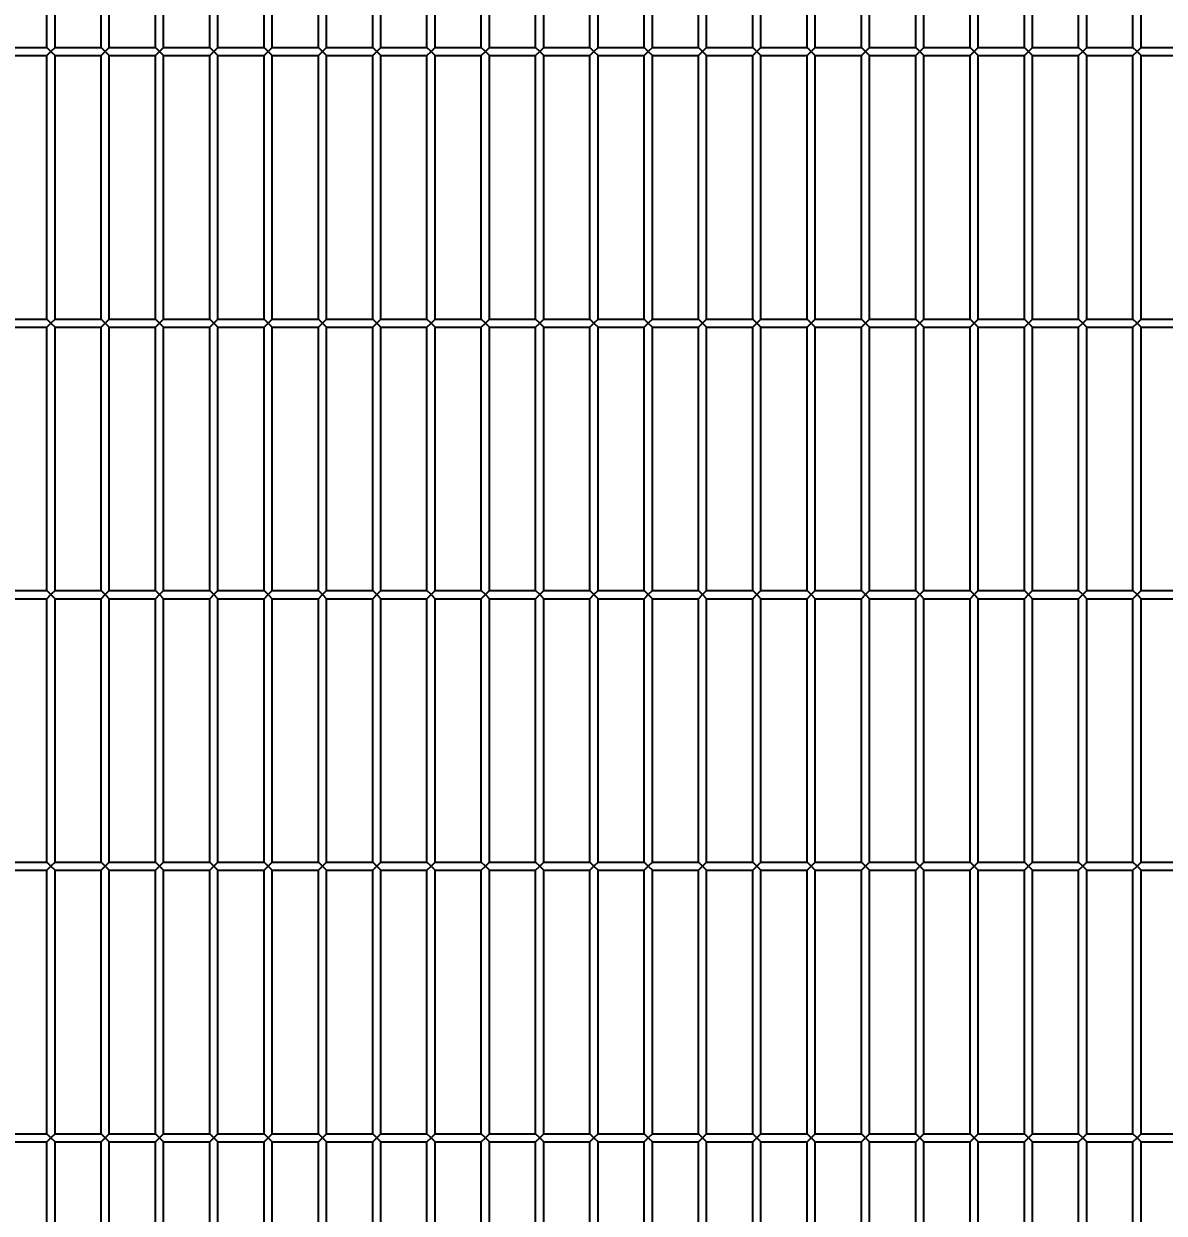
# Model space of a CAD drawing. Header units: millimetres. Extents: x 120 to 9117, y 110 to 4090.
# Drawn here: x 2377.3 to 2797.3, y 2759.2 to 3197.2 of the extents above; entities that cross this region are included whole.
import ezdxf

# ---------------------------------------------------------------- set-up
doc = ezdxf.new("R2010")
doc.units = ezdxf.units.MM
doc.header["$LTSCALE"] = 20
doc.layers.add('可见 (ISO)', color=7, linetype='Continuous', lineweight=25)
doc.layers.add('尺寸 (ISO)', color=7, linetype='Continuous', lineweight=18, true_color=0x008000)
doc.styles.add('最新国标', font='simfang.ttf')
doc.dimstyles.new('默认 (GB)', dxfattribs={"dimscale": 20, "dimtxt": 2.8, "dimasz": 2.5, "dimexe": 2, "dimexo": 1.5, "dimgap": 0.5, "dimtad": 1, "dimtoh": 1, "dimdsep": 46, "dimtxsty": '最新国标', "dimcen": 0.09, "dimdle": 10, "dimclrd": 256, "dimclre": 256, "dimclrt": 256, "dimaunit": 1, "dimadec": 3, "dimazin": 2, "dimtfac": 0.535714, "dimtdec": 3, "dimtmove": 0, "dimatfit": 3, "dimfxl": 0, "dimtolj": 1, "dimlwd": -1, "dimlwe": -1, "dimarcsym": 0})

# ---------------------------------------------------------------- blocks, each defined once
blk = doc.blocks.new('_DotSmall')
at = {"color": 0, "linetype": 'ByBlock', "const_width": 0.5}
blk.add_lwpolyline([(-0.0625, 0, 1), (0.0625, 0, 1)], format="xyb", close=True, dxfattribs=at)
blk = doc.blocks.new('*D19')
at = {"layer": 'Defpoints', "color": 0, "transparency": 16777216}
for p in [(2388.78, 3507.01), (3185.78, 3507.01), (2385.78, 1527.01)]:
    blk.add_point(p, dxfattribs=at)
at = {"layer": '尺寸 (ISO)', "color": 116, "true_color": 0x00803f, "transparency": 16777216}
for p, q in [((2418.78, 3507.01), (3225.78, 3507.01)), ((3185.78, 1527.01), (3185.78, 3457.01)), ((2415.78, 1527.01), (3225.78, 1527.01))]:
    blk.add_line(p, q, dxfattribs=at)
blk.add_solid([(3177.45, 3457.01), (3194.11, 3457.01), (3185.78, 3507.01)], dxfattribs=at)
at = {"layer": '尺寸 (ISO)', "color": 116, "true_color": 0x00803f, "transparency": 16777216, "xscale": 50, "yscale": 50, "zscale": 50, "rotation": 270}
blk.add_blockref('_DotSmall', (3185.78, 1527.01), dxfattribs=at)
at = {"layer": '尺寸 (ISO)', "transparency": 16777216, "insert": (3147.46, 2517.01), "char_height": 56, "attachment_point": 5, "rotation": 90, "style": '最新国标'}
blk.add_mtext('\\A1;1980', dxfattribs=at)

msp = doc.modelspace()

# ---------------------------------------------------------------- linework, layer by layer
at = {"layer": '可见 (ISO)'}
for p, q in [((2385.78, 3188.511), (2385.78, 3285.511)), ((2388.78, 3188.511), (2388.78, 3285.511)), ((2405.78, 3188.511), (2405.78, 3285.511)), ((2408.78, 3188.511), (2408.78, 3285.511)), ((2425.78, 3188.511), (2425.78, 3285.511)), ((2428.78, 3188.511), (2428.78, 3285.511)), ((2445.78, 3188.511), (2445.78, 3285.511)), ((2448.78, 3188.511), (2448.78, 3285.511)), ((2465.78, 3188.511), (2465.78, 3285.511)), ((2468.78, 3188.511), (2468.78, 3285.511)), ((2485.78, 3188.511), (2485.78, 3285.511)), ((2488.78, 3188.511), (2488.78, 3285.511)), ((2505.78, 3188.511), (2505.78, 3285.511)), ((2508.78, 3188.511), (2508.78, 3285.511)), ((2525.78, 3188.511), (2525.78, 3285.511)), ((2528.78, 3188.511), (2528.78, 3285.511)), ((2545.78, 3188.511), (2545.78, 3285.511)), ((2548.78, 3188.511), (2548.78, 3285.511)), ((2565.78, 3188.511), (2565.78, 3285.511)), ((2568.78, 3188.511), (2568.78, 3285.511)), ((2585.78, 3188.511), (2585.78, 3285.511)), ((2588.78, 3188.511), (2588.78, 3285.511)), ((2605.78, 3188.511), (2605.78, 3285.511)), ((2608.78, 3188.511), (2608.78, 3285.511)), ((2625.78, 3188.511), (2625.78, 3285.511)), ((2628.78, 3188.511), (2628.78, 3285.511)), ((2645.78, 3188.511), (2645.78, 3285.511)), ((2648.78, 3188.511), (2648.78, 3285.511)), ((2665.78, 3188.511), (2665.78, 3285.511)), ((2668.78, 3188.511), (2668.78, 3285.511)), ((2685.78, 3188.511), (2685.78, 3285.511)), ((2688.78, 3188.511), (2688.78, 3285.511)), ((2705.78, 3188.511), (2705.78, 3285.511)), ((2708.78, 3188.511), (2708.78, 3285.511)), ((2725.78, 3188.511), (2725.78, 3285.511)), ((2728.78, 3188.511), (2728.78, 3285.511)), ((2745.78, 3188.511), (2745.78, 3285.511)), ((2748.78, 3188.511), (2748.78, 3285.511)), ((2765.78, 3188.511), (2765.78, 3285.511)), ((2768.78, 3188.511), (2768.78, 3285.511)), ((2785.78, 3188.511), (2785.78, 3285.511)), ((2788.78, 3188.511), (2788.78, 3285.511)), ((2368.78, 3188.511), (2385.78, 3188.511)), ((2368.78, 3185.511), (2385.78, 3185.511)), ((2387.28, 3187.011), (2385.78, 3188.511)), ((2385.78, 3185.511), (2387.28, 3187.011)), ((2385.78, 3088.511), (2385.78, 3185.511)), ((2388.78, 3188.511), (2387.28, 3187.011)), ((2387.28, 3187.011), (2388.78, 3185.511)), ((2388.78, 3188.511), (2405.78, 3188.511)), ((2388.78, 3185.511), (2405.78, 3185.511)), ((2388.78, 3088.511), (2388.78, 3185.511)), ((2407.28, 3187.011), (2405.78, 3188.511)), ((2405.78, 3185.511), (2407.28, 3187.011)), ((2405.78, 3088.511), (2405.78, 3185.511)), ((2408.78, 3188.511), (2407.28, 3187.011)), ((2407.28, 3187.011), (2408.78, 3185.511)), ((2408.78, 3188.511), (2425.78, 3188.511)), ((2408.78, 3185.511), (2425.78, 3185.511)), ((2408.78, 3088.511), (2408.78, 3185.511)), ((2427.28, 3187.011), (2425.78, 3188.511)), ((2425.78, 3185.511), (2427.28, 3187.011)), ((2425.78, 3088.511), (2425.78, 3185.511)), ((2428.78, 3188.511), (2427.28, 3187.011)), ((2427.28, 3187.011), (2428.78, 3185.511)), ((2428.78, 3188.511), (2445.78, 3188.511)), ((2428.78, 3185.511), (2445.78, 3185.511)), ((2428.78, 3088.511), (2428.78, 3185.511)), ((2447.28, 3187.011), (2445.78, 3188.511)), ((2445.78, 3185.511), (2447.28, 3187.011)), ((2445.78, 3088.511), (2445.78, 3185.511)), ((2448.78, 3188.511), (2447.28, 3187.011)), ((2447.28, 3187.011), (2448.78, 3185.511)), ((2448.78, 3188.511), (2465.78, 3188.511)), ((2448.78, 3185.511), (2465.78, 3185.511)), ((2448.78, 3088.511), (2448.78, 3185.511)), ((2467.28, 3187.011), (2465.78, 3188.511)), ((2465.78, 3185.511), (2467.28, 3187.011)), ((2465.78, 3088.511), (2465.78, 3185.511)), ((2468.78, 3188.511), (2467.28, 3187.011)), ((2467.28, 3187.011), (2468.78, 3185.511)), ((2468.78, 3188.511), (2485.78, 3188.511)), ((2468.78, 3185.511), (2485.78, 3185.511)), ((2468.78, 3088.511), (2468.78, 3185.511)), ((2487.28, 3187.011), (2485.78, 3188.511)), ((2485.78, 3185.511), (2487.28, 3187.011)), ((2485.78, 3088.511), (2485.78, 3185.511)), ((2488.78, 3188.511), (2487.28, 3187.011)), ((2487.28, 3187.011), (2488.78, 3185.511)), ((2488.78, 3188.511), (2505.78, 3188.511)), ((2488.78, 3185.511), (2505.78, 3185.511)), ((2488.78, 3088.511), (2488.78, 3185.511)), ((2507.28, 3187.011), (2505.78, 3188.511)), ((2505.78, 3185.511), (2507.28, 3187.011)), ((2505.78, 3088.511), (2505.78, 3185.511)), ((2508.78, 3188.511), (2507.28, 3187.011)), ((2507.28, 3187.011), (2508.78, 3185.511)), ((2508.78, 3188.511), (2525.78, 3188.511)), ((2508.78, 3185.511), (2525.78, 3185.511)), ((2508.78, 3088.511), (2508.78, 3185.511)), ((2527.28, 3187.011), (2525.78, 3188.511)), ((2525.78, 3185.511), (2527.28, 3187.011)), ((2525.78, 3088.511), (2525.78, 3185.511)), ((2528.78, 3188.511), (2527.28, 3187.011)), ((2527.28, 3187.011), (2528.78, 3185.511)), ((2528.78, 3188.511), (2545.78, 3188.511)), ((2528.78, 3185.511), (2545.78, 3185.511)), ((2528.78, 3088.511), (2528.78, 3185.511)), ((2547.28, 3187.011), (2545.78, 3188.511)), ((2545.78, 3185.511), (2547.28, 3187.011)), ((2545.78, 3088.511), (2545.78, 3185.511)), ((2548.78, 3188.511), (2547.28, 3187.011)), ((2547.28, 3187.011), (2548.78, 3185.511)), ((2548.78, 3188.511), (2565.78, 3188.511)), ((2548.78, 3185.511), (2565.78, 3185.511)), ((2548.78, 3088.511), (2548.78, 3185.511)), ((2567.28, 3187.011), (2565.78, 3188.511)), ((2565.78, 3185.511), (2567.28, 3187.011)), ((2565.78, 3088.511), (2565.78, 3185.511)), ((2568.78, 3188.511), (2567.28, 3187.011)), ((2567.28, 3187.011), (2568.78, 3185.511)), ((2568.78, 3188.511), (2585.78, 3188.511)), ((2568.78, 3185.511), (2585.78, 3185.511)), ((2568.78, 3088.511), (2568.78, 3185.511)), ((2587.28, 3187.011), (2585.78, 3188.511)), ((2585.78, 3185.511), (2587.28, 3187.011)), ((2585.78, 3088.511), (2585.78, 3185.511)), ((2588.78, 3188.511), (2587.28, 3187.011)), ((2587.28, 3187.011), (2588.78, 3185.511)), ((2588.78, 3188.511), (2605.78, 3188.511)), ((2588.78, 3185.511), (2605.78, 3185.511)), ((2588.78, 3088.511), (2588.78, 3185.511)), ((2607.28, 3187.011), (2605.78, 3188.511)), ((2605.78, 3185.511), (2607.28, 3187.011)), ((2605.78, 3088.511), (2605.78, 3185.511)), ((2608.78, 3188.511), (2607.28, 3187.011)), ((2607.28, 3187.011), (2608.78, 3185.511)), ((2608.78, 3188.511), (2625.78, 3188.511)), ((2608.78, 3185.511), (2625.78, 3185.511)), ((2608.78, 3088.511), (2608.78, 3185.511)), ((2627.28, 3187.011), (2625.78, 3188.511)), ((2625.78, 3185.511), (2627.28, 3187.011)), ((2625.78, 3088.511), (2625.78, 3185.511)), ((2628.78, 3188.511), (2627.28, 3187.011)), ((2627.28, 3187.011), (2628.78, 3185.511)), ((2628.78, 3188.511), (2645.78, 3188.511)), ((2628.78, 3185.511), (2645.78, 3185.511)), ((2628.78, 3088.511), (2628.78, 3185.511)), ((2647.28, 3187.011), (2645.78, 3188.511)), ((2645.78, 3185.511), (2647.28, 3187.011)), ((2645.78, 3088.511), (2645.78, 3185.511)), ((2648.78, 3188.511), (2647.28, 3187.011)), ((2647.28, 3187.011), (2648.78, 3185.511)), ((2648.78, 3188.511), (2665.78, 3188.511)), ((2648.78, 3185.511), (2665.78, 3185.511)), ((2648.78, 3088.511), (2648.78, 3185.511)), ((2667.28, 3187.011), (2665.78, 3188.511)), ((2665.78, 3185.511), (2667.28, 3187.011)), ((2665.78, 3088.511), (2665.78, 3185.511)), ((2668.78, 3188.511), (2667.28, 3187.011)), ((2667.28, 3187.011), (2668.78, 3185.511)), ((2668.78, 3188.511), (2685.78, 3188.511)), ((2668.78, 3185.511), (2685.78, 3185.511)), ((2668.78, 3088.511), (2668.78, 3185.511)), ((2687.28, 3187.011), (2685.78, 3188.511)), ((2685.78, 3185.511), (2687.28, 3187.011)), ((2685.78, 3088.511), (2685.78, 3185.511)), ((2688.78, 3188.511), (2687.28, 3187.011)), ((2687.28, 3187.011), (2688.78, 3185.511)), ((2688.78, 3188.511), (2705.78, 3188.511)), ((2688.78, 3185.511), (2705.78, 3185.511)), ((2688.78, 3088.511), (2688.78, 3185.511)), ((2707.28, 3187.011), (2705.78, 3188.511)), ((2705.78, 3185.511), (2707.28, 3187.011)), ((2705.78, 3088.511), (2705.78, 3185.511)), ((2708.78, 3188.511), (2707.28, 3187.011)), ((2707.28, 3187.011), (2708.78, 3185.511)), ((2708.78, 3188.511), (2725.78, 3188.511)), ((2708.78, 3185.511), (2725.78, 3185.511)), ((2708.78, 3088.511), (2708.78, 3185.511)), ((2727.28, 3187.011), (2725.78, 3188.511)), ((2725.78, 3185.511), (2727.28, 3187.011)), ((2725.78, 3088.511), (2725.78, 3185.511)), ((2728.78, 3188.511), (2727.28, 3187.011)), ((2727.28, 3187.011), (2728.78, 3185.511)), ((2728.78, 3188.511), (2745.78, 3188.511)), ((2728.78, 3185.511), (2745.78, 3185.511)), ((2728.78, 3088.511), (2728.78, 3185.511)), ((2747.28, 3187.011), (2745.78, 3188.511)), ((2745.78, 3185.511), (2747.28, 3187.011)), ((2745.78, 3088.511), (2745.78, 3185.511)), ((2748.78, 3188.511), (2747.28, 3187.011)), ((2747.28, 3187.011), (2748.78, 3185.511)), ((2748.78, 3188.511), (2765.78, 3188.511)), ((2748.78, 3185.511), (2765.78, 3185.511)), ((2748.78, 3088.511), (2748.78, 3185.511)), ((2767.28, 3187.011), (2765.78, 3188.511)), ((2765.78, 3185.511), (2767.28, 3187.011)), ((2765.78, 3088.511), (2765.78, 3185.511)), ((2768.78, 3188.511), (2767.28, 3187.011)), ((2767.28, 3187.011), (2768.78, 3185.511)), ((2768.78, 3188.511), (2785.78, 3188.511)), ((2768.78, 3185.511), (2785.78, 3185.511)), ((2768.78, 3088.511), (2768.78, 3185.511)), ((2787.28, 3187.011), (2785.78, 3188.511)), ((2785.78, 3185.511), (2787.28, 3187.011)), ((2785.78, 3088.511), (2785.78, 3185.511)), ((2788.78, 3188.511), (2787.28, 3187.011)), ((2787.28, 3187.011), (2788.78, 3185.511)), ((2788.78, 3188.511), (2805.78, 3188.511)), ((2788.78, 3185.511), (2805.78, 3185.511)), ((2788.78, 3088.511), (2788.78, 3185.511)), ((2368.78, 3088.511), (2385.78, 3088.511)), ((2387.28, 3087.011), (2385.78, 3088.511)), ((2388.78, 3088.511), (2387.28, 3087.011)), ((2388.78, 3088.511), (2405.78, 3088.511)), ((2407.28, 3087.011), (2405.78, 3088.511)), ((2408.78, 3088.511), (2407.28, 3087.011)), ((2408.78, 3088.511), (2425.78, 3088.511)), ((2427.28, 3087.011), (2425.78, 3088.511)), ((2428.78, 3088.511), (2427.28, 3087.011)), ((2428.78, 3088.511), (2445.78, 3088.511)), ((2447.28, 3087.011), (2445.78, 3088.511)), ((2448.78, 3088.511), (2447.28, 3087.011)), ((2448.78, 3088.511), (2465.78, 3088.511)), ((2467.28, 3087.011), (2465.78, 3088.511)), ((2468.78, 3088.511), (2467.28, 3087.011)), ((2468.78, 3088.511), (2485.78, 3088.511)), ((2487.28, 3087.011), (2485.78, 3088.511)), ((2488.78, 3088.511), (2487.28, 3087.011)), ((2488.78, 3088.511), (2505.78, 3088.511)), ((2507.28, 3087.011), (2505.78, 3088.511)), ((2508.78, 3088.511), (2507.28, 3087.011)), ((2508.78, 3088.511), (2525.78, 3088.511)), ((2527.28, 3087.011), (2525.78, 3088.511)), ((2528.78, 3088.511), (2527.28, 3087.011)), ((2528.78, 3088.511), (2545.78, 3088.511)), ((2547.28, 3087.011), (2545.78, 3088.511)), ((2548.78, 3088.511), (2547.28, 3087.011)), ((2548.78, 3088.511), (2565.78, 3088.511)), ((2567.28, 3087.011), (2565.78, 3088.511)), ((2568.78, 3088.511), (2567.28, 3087.011)), ((2568.78, 3088.511), (2585.78, 3088.511)), ((2587.28, 3087.011), (2585.78, 3088.511)), ((2588.78, 3088.511), (2587.28, 3087.011)), ((2588.78, 3088.511), (2605.78, 3088.511)), ((2607.28, 3087.011), (2605.78, 3088.511)), ((2608.78, 3088.511), (2607.28, 3087.011)), ((2608.78, 3088.511), (2625.78, 3088.511)), ((2627.28, 3087.011), (2625.78, 3088.511)), ((2628.78, 3088.511), (2627.28, 3087.011)), ((2628.78, 3088.511), (2645.78, 3088.511)), ((2647.28, 3087.011), (2645.78, 3088.511)), ((2648.78, 3088.511), (2647.28, 3087.011)), ((2648.78, 3088.511), (2665.78, 3088.511)), ((2667.28, 3087.011), (2665.78, 3088.511)), ((2668.78, 3088.511), (2667.28, 3087.011)), ((2668.78, 3088.511), (2685.78, 3088.511)), ((2687.28, 3087.011), (2685.78, 3088.511)), ((2688.78, 3088.511), (2687.28, 3087.011)), ((2688.78, 3088.511), (2705.78, 3088.511)), ((2707.28, 3087.011), (2705.78, 3088.511)), ((2708.78, 3088.511), (2707.28, 3087.011)), ((2708.78, 3088.511), (2725.78, 3088.511)), ((2727.28, 3087.011), (2725.78, 3088.511)), ((2728.78, 3088.511), (2727.28, 3087.011)), ((2728.78, 3088.511), (2745.78, 3088.511)), ((2747.28, 3087.011), (2745.78, 3088.511)), ((2748.78, 3088.511), (2747.28, 3087.011)), ((2748.78, 3088.511), (2765.78, 3088.511)), ((2767.28, 3087.011), (2765.78, 3088.511)), ((2768.78, 3088.511), (2767.28, 3087.011)), ((2768.78, 3088.511), (2785.78, 3088.511)), ((2787.28, 3087.011), (2785.78, 3088.511)), ((2788.78, 3088.511), (2787.28, 3087.011)), ((2788.78, 3088.511), (2805.78, 3088.511)), ((2368.78, 3085.511), (2385.78, 3085.511)), ((2385.78, 3085.511), (2387.28, 3087.011)), ((2385.78, 2988.511), (2385.78, 3085.511)), ((2387.28, 3087.011), (2388.78, 3085.511)), ((2388.78, 3085.511), (2405.78, 3085.511)), ((2388.78, 2988.511), (2388.78, 3085.511)), ((2405.78, 3085.511), (2407.28, 3087.011)), ((2405.78, 2988.511), (2405.78, 3085.511)), ((2407.28, 3087.011), (2408.78, 3085.511)), ((2408.78, 3085.511), (2425.78, 3085.511)), ((2408.78, 2988.511), (2408.78, 3085.511)), ((2425.78, 3085.511), (2427.28, 3087.011)), ((2425.78, 2988.511), (2425.78, 3085.511)), ((2427.28, 3087.011), (2428.78, 3085.511)), ((2428.78, 3085.511), (2445.78, 3085.511)), ((2428.78, 2988.511), (2428.78, 3085.511)), ((2445.78, 3085.511), (2447.28, 3087.011)), ((2445.78, 2988.511), (2445.78, 3085.511)), ((2447.28, 3087.011), (2448.78, 3085.511)), ((2448.78, 3085.511), (2465.78, 3085.511)), ((2448.78, 2988.511), (2448.78, 3085.511)), ((2465.78, 3085.511), (2467.28, 3087.011)), ((2465.78, 2988.511), (2465.78, 3085.511)), ((2467.28, 3087.011), (2468.78, 3085.511)), ((2468.78, 3085.511), (2485.78, 3085.511)), ((2468.78, 2988.511), (2468.78, 3085.511)), ((2485.78, 3085.511), (2487.28, 3087.011)), ((2485.78, 2988.511), (2485.78, 3085.511)), ((2487.28, 3087.011), (2488.78, 3085.511)), ((2488.78, 3085.511), (2505.78, 3085.511)), ((2488.78, 2988.511), (2488.78, 3085.511)), ((2505.78, 3085.511), (2507.28, 3087.011)), ((2505.78, 2988.511), (2505.78, 3085.511)), ((2507.28, 3087.011), (2508.78, 3085.511)), ((2508.78, 3085.511), (2525.78, 3085.511)), ((2508.78, 2988.511), (2508.78, 3085.511)), ((2525.78, 3085.511), (2527.28, 3087.011)), ((2525.78, 2988.511), (2525.78, 3085.511)), ((2527.28, 3087.011), (2528.78, 3085.511)), ((2528.78, 3085.511), (2545.78, 3085.511)), ((2528.78, 2988.511), (2528.78, 3085.511)), ((2545.78, 3085.511), (2547.28, 3087.011)), ((2545.78, 2988.511), (2545.78, 3085.511)), ((2547.28, 3087.011), (2548.78, 3085.511)), ((2548.78, 3085.511), (2565.78, 3085.511)), ((2548.78, 2988.511), (2548.78, 3085.511)), ((2565.78, 3085.511), (2567.28, 3087.011)), ((2565.78, 2988.511), (2565.78, 3085.511)), ((2567.28, 3087.011), (2568.78, 3085.511)), ((2568.78, 3085.511), (2585.78, 3085.511)), ((2568.78, 2988.511), (2568.78, 3085.511)), ((2585.78, 3085.511), (2587.28, 3087.011)), ((2585.78, 2988.511), (2585.78, 3085.511)), ((2587.28, 3087.011), (2588.78, 3085.511)), ((2588.78, 3085.511), (2605.78, 3085.511)), ((2588.78, 2988.511), (2588.78, 3085.511)), ((2605.78, 3085.511), (2607.28, 3087.011)), ((2605.78, 2988.511), (2605.78, 3085.511)), ((2607.28, 3087.011), (2608.78, 3085.511)), ((2608.78, 3085.511), (2625.78, 3085.511)), ((2608.78, 2988.511), (2608.78, 3085.511)), ((2625.78, 3085.511), (2627.28, 3087.011)), ((2625.78, 2988.511), (2625.78, 3085.511)), ((2627.28, 3087.011), (2628.78, 3085.511)), ((2628.78, 3085.511), (2645.78, 3085.511)), ((2628.78, 2988.511), (2628.78, 3085.511)), ((2645.78, 3085.511), (2647.28, 3087.011)), ((2645.78, 2988.511), (2645.78, 3085.511)), ((2647.28, 3087.011), (2648.78, 3085.511)), ((2648.78, 3085.511), (2665.78, 3085.511)), ((2648.78, 2988.511), (2648.78, 3085.511)), ((2665.78, 3085.511), (2667.28, 3087.011)), ((2665.78, 2988.511), (2665.78, 3085.511)), ((2667.28, 3087.011), (2668.78, 3085.511)), ((2668.78, 3085.511), (2685.78, 3085.511)), ((2668.78, 2988.511), (2668.78, 3085.511)), ((2685.78, 3085.511), (2687.28, 3087.011)), ((2685.78, 2988.511), (2685.78, 3085.511)), ((2687.28, 3087.011), (2688.78, 3085.511)), ((2688.78, 3085.511), (2705.78, 3085.511)), ((2688.78, 2988.511), (2688.78, 3085.511)), ((2705.78, 3085.511), (2707.28, 3087.011)), ((2705.78, 2988.511), (2705.78, 3085.511)), ((2707.28, 3087.011), (2708.78, 3085.511)), ((2708.78, 3085.511), (2725.78, 3085.511)), ((2708.78, 2988.511), (2708.78, 3085.511)), ((2725.78, 3085.511), (2727.28, 3087.011)), ((2725.78, 2988.511), (2725.78, 3085.511)), ((2727.28, 3087.011), (2728.78, 3085.511)), ((2728.78, 3085.511), (2745.78, 3085.511)), ((2728.78, 2988.511), (2728.78, 3085.511)), ((2745.78, 3085.511), (2747.28, 3087.011)), ((2745.78, 2988.511), (2745.78, 3085.511)), ((2747.28, 3087.011), (2748.78, 3085.511)), ((2748.78, 3085.511), (2765.78, 3085.511)), ((2748.78, 2988.511), (2748.78, 3085.511)), ((2765.78, 3085.511), (2767.28, 3087.011)), ((2765.78, 2988.511), (2765.78, 3085.511)), ((2767.28, 3087.011), (2768.78, 3085.511)), ((2768.78, 3085.511), (2785.78, 3085.511)), ((2768.78, 2988.511), (2768.78, 3085.511)), ((2785.78, 3085.511), (2787.28, 3087.011)), ((2785.78, 2988.511), (2785.78, 3085.511)), ((2787.28, 3087.011), (2788.78, 3085.511)), ((2788.78, 3085.511), (2805.78, 3085.511)), ((2788.78, 2988.511), (2788.78, 3085.511)), ((2368.78, 2988.511), (2385.78, 2988.511)), ((2387.28, 2987.011), (2385.78, 2988.511)), ((2388.78, 2988.511), (2387.28, 2987.011)), ((2388.78, 2988.511), (2405.78, 2988.511)), ((2407.28, 2987.011), (2405.78, 2988.511)), ((2408.78, 2988.511), (2407.28, 2987.011)), ((2408.78, 2988.511), (2425.78, 2988.511)), ((2427.28, 2987.011), (2425.78, 2988.511)), ((2428.78, 2988.511), (2427.28, 2987.011)), ((2428.78, 2988.511), (2445.78, 2988.511)), ((2447.28, 2987.011), (2445.78, 2988.511)), ((2448.78, 2988.511), (2447.28, 2987.011)), ((2448.78, 2988.511), (2465.78, 2988.511)), ((2467.28, 2987.011), (2465.78, 2988.511)), ((2468.78, 2988.511), (2467.28, 2987.011)), ((2468.78, 2988.511), (2485.78, 2988.511)), ((2487.28, 2987.011), (2485.78, 2988.511)), ((2488.78, 2988.511), (2487.28, 2987.011)), ((2488.78, 2988.511), (2505.78, 2988.511)), ((2507.28, 2987.011), (2505.78, 2988.511)), ((2508.78, 2988.511), (2507.28, 2987.011)), ((2508.78, 2988.511), (2525.78, 2988.511)), ((2527.28, 2987.011), (2525.78, 2988.511)), ((2528.78, 2988.511), (2527.28, 2987.011)), ((2528.78, 2988.511), (2545.78, 2988.511)), ((2547.28, 2987.011), (2545.78, 2988.511)), ((2548.78, 2988.511), (2547.28, 2987.011)), ((2548.78, 2988.511), (2565.78, 2988.511)), ((2567.28, 2987.011), (2565.78, 2988.511)), ((2568.78, 2988.511), (2567.28, 2987.011)), ((2568.78, 2988.511), (2585.78, 2988.511)), ((2587.28, 2987.011), (2585.78, 2988.511)), ((2588.78, 2988.511), (2587.28, 2987.011)), ((2588.78, 2988.511), (2605.78, 2988.511)), ((2607.28, 2987.011), (2605.78, 2988.511)), ((2608.78, 2988.511), (2607.28, 2987.011)), ((2608.78, 2988.511), (2625.78, 2988.511)), ((2627.28, 2987.011), (2625.78, 2988.511)), ((2628.78, 2988.511), (2627.28, 2987.011)), ((2628.78, 2988.511), (2645.78, 2988.511)), ((2647.28, 2987.011), (2645.78, 2988.511)), ((2648.78, 2988.511), (2647.28, 2987.011)), ((2648.78, 2988.511), (2665.78, 2988.511)), ((2667.28, 2987.011), (2665.78, 2988.511)), ((2668.78, 2988.511), (2667.28, 2987.011)), ((2668.78, 2988.511), (2685.78, 2988.511)), ((2687.28, 2987.011), (2685.78, 2988.511)), ((2688.78, 2988.511), (2687.28, 2987.011)), ((2688.78, 2988.511), (2705.78, 2988.511)), ((2707.28, 2987.011), (2705.78, 2988.511)), ((2708.78, 2988.511), (2707.28, 2987.011)), ((2708.78, 2988.511), (2725.78, 2988.511)), ((2727.28, 2987.011), (2725.78, 2988.511)), ((2728.78, 2988.511), (2727.28, 2987.011)), ((2728.78, 2988.511), (2745.78, 2988.511)), ((2747.28, 2987.011), (2745.78, 2988.511)), ((2748.78, 2988.511), (2747.28, 2987.011)), ((2748.78, 2988.511), (2765.78, 2988.511)), ((2767.28, 2987.011), (2765.78, 2988.511)), ((2768.78, 2988.511), (2767.28, 2987.011)), ((2768.78, 2988.511), (2785.78, 2988.511)), ((2787.28, 2987.011), (2785.78, 2988.511)), ((2788.78, 2988.511), (2787.28, 2987.011)), ((2788.78, 2988.511), (2805.78, 2988.511)), ((2368.78, 2985.511), (2385.78, 2985.511)), ((2385.78, 2985.511), (2387.28, 2987.011)), ((2385.78, 2888.511), (2385.78, 2985.511)), ((2387.28, 2987.011), (2388.78, 2985.511)), ((2388.78, 2985.511), (2405.78, 2985.511)), ((2388.78, 2888.511), (2388.78, 2985.511)), ((2405.78, 2985.511), (2407.28, 2987.011)), ((2405.78, 2888.511), (2405.78, 2985.511)), ((2407.28, 2987.011), (2408.78, 2985.511)), ((2408.78, 2985.511), (2425.78, 2985.511)), ((2408.78, 2888.511), (2408.78, 2985.511)), ((2425.78, 2985.511), (2427.28, 2987.011)), ((2425.78, 2888.511), (2425.78, 2985.511)), ((2427.28, 2987.011), (2428.78, 2985.511)), ((2428.78, 2985.511), (2445.78, 2985.511)), ((2428.78, 2888.511), (2428.78, 2985.511)), ((2445.78, 2985.511), (2447.28, 2987.011)), ((2445.78, 2888.511), (2445.78, 2985.511)), ((2447.28, 2987.011), (2448.78, 2985.511)), ((2448.78, 2985.511), (2465.78, 2985.511)), ((2448.78, 2888.511), (2448.78, 2985.511)), ((2465.78, 2985.511), (2467.28, 2987.011)), ((2465.78, 2888.511), (2465.78, 2985.511)), ((2467.28, 2987.011), (2468.78, 2985.511)), ((2468.78, 2985.511), (2485.78, 2985.511)), ((2468.78, 2888.511), (2468.78, 2985.511)), ((2485.78, 2985.511), (2487.28, 2987.011)), ((2485.78, 2888.511), (2485.78, 2985.511)), ((2487.28, 2987.011), (2488.78, 2985.511)), ((2488.78, 2985.511), (2505.78, 2985.511)), ((2488.78, 2888.511), (2488.78, 2985.511)), ((2505.78, 2985.511), (2507.28, 2987.011)), ((2505.78, 2888.511), (2505.78, 2985.511)), ((2507.28, 2987.011), (2508.78, 2985.511)), ((2508.78, 2985.511), (2525.78, 2985.511)), ((2508.78, 2888.511), (2508.78, 2985.511)), ((2525.78, 2985.511), (2527.28, 2987.011)), ((2525.78, 2888.511), (2525.78, 2985.511)), ((2527.28, 2987.011), (2528.78, 2985.511)), ((2528.78, 2985.511), (2545.78, 2985.511)), ((2528.78, 2888.511), (2528.78, 2985.511)), ((2545.78, 2985.511), (2547.28, 2987.011)), ((2545.78, 2888.511), (2545.78, 2985.511)), ((2547.28, 2987.011), (2548.78, 2985.511)), ((2548.78, 2985.511), (2565.78, 2985.511)), ((2548.78, 2888.511), (2548.78, 2985.511)), ((2565.78, 2985.511), (2567.28, 2987.011)), ((2565.78, 2888.511), (2565.78, 2985.511)), ((2567.28, 2987.011), (2568.78, 2985.511)), ((2568.78, 2985.511), (2585.78, 2985.511)), ((2568.78, 2888.511), (2568.78, 2985.511)), ((2585.78, 2985.511), (2587.28, 2987.011)), ((2585.78, 2888.511), (2585.78, 2985.511)), ((2587.28, 2987.011), (2588.78, 2985.511)), ((2588.78, 2985.511), (2605.78, 2985.511)), ((2588.78, 2888.511), (2588.78, 2985.511)), ((2605.78, 2985.511), (2607.28, 2987.011)), ((2605.78, 2888.511), (2605.78, 2985.511)), ((2607.28, 2987.011), (2608.78, 2985.511)), ((2608.78, 2985.511), (2625.78, 2985.511)), ((2608.78, 2888.511), (2608.78, 2985.511)), ((2625.78, 2985.511), (2627.28, 2987.011)), ((2625.78, 2888.511), (2625.78, 2985.511)), ((2627.28, 2987.011), (2628.78, 2985.511)), ((2628.78, 2985.511), (2645.78, 2985.511)), ((2628.78, 2888.511), (2628.78, 2985.511)), ((2645.78, 2985.511), (2647.28, 2987.011)), ((2645.78, 2888.511), (2645.78, 2985.511)), ((2647.28, 2987.011), (2648.78, 2985.511)), ((2648.78, 2985.511), (2665.78, 2985.511)), ((2648.78, 2888.511), (2648.78, 2985.511)), ((2665.78, 2985.511), (2667.28, 2987.011)), ((2665.78, 2888.511), (2665.78, 2985.511)), ((2667.28, 2987.011), (2668.78, 2985.511)), ((2668.78, 2985.511), (2685.78, 2985.511)), ((2668.78, 2888.511), (2668.78, 2985.511)), ((2685.78, 2985.511), (2687.28, 2987.011)), ((2685.78, 2888.511), (2685.78, 2985.511)), ((2687.28, 2987.011), (2688.78, 2985.511)), ((2688.78, 2985.511), (2705.78, 2985.511)), ((2688.78, 2888.511), (2688.78, 2985.511)), ((2705.78, 2985.511), (2707.28, 2987.011)), ((2705.78, 2888.511), (2705.78, 2985.511)), ((2707.28, 2987.011), (2708.78, 2985.511)), ((2708.78, 2985.511), (2725.78, 2985.511)), ((2708.78, 2888.511), (2708.78, 2985.511)), ((2725.78, 2985.511), (2727.28, 2987.011)), ((2725.78, 2888.511), (2725.78, 2985.511)), ((2727.28, 2987.011), (2728.78, 2985.511)), ((2728.78, 2985.511), (2745.78, 2985.511)), ((2728.78, 2888.511), (2728.78, 2985.511)), ((2745.78, 2985.511), (2747.28, 2987.011)), ((2745.78, 2888.511), (2745.78, 2985.511)), ((2747.28, 2987.011), (2748.78, 2985.511)), ((2748.78, 2985.511), (2765.78, 2985.511)), ((2748.78, 2888.511), (2748.78, 2985.511)), ((2765.78, 2985.511), (2767.28, 2987.011)), ((2765.78, 2888.511), (2765.78, 2985.511)), ((2767.28, 2987.011), (2768.78, 2985.511)), ((2768.78, 2985.511), (2785.78, 2985.511)), ((2768.78, 2888.511), (2768.78, 2985.511)), ((2785.78, 2985.511), (2787.28, 2987.011)), ((2785.78, 2888.511), (2785.78, 2985.511)), ((2787.28, 2987.011), (2788.78, 2985.511)), ((2788.78, 2985.511), (2805.78, 2985.511)), ((2788.78, 2888.511), (2788.78, 2985.511)), ((2368.78, 2888.511), (2385.78, 2888.511)), ((2387.28, 2887.011), (2385.78, 2888.511)), ((2385.78, 2885.511), (2387.28, 2887.011)), ((2388.78, 2888.511), (2387.28, 2887.011)), ((2387.28, 2887.011), (2388.78, 2885.511)), ((2388.78, 2888.511), (2405.78, 2888.511)), ((2407.28, 2887.011), (2405.78, 2888.511)), ((2405.78, 2885.511), (2407.28, 2887.011)), ((2408.78, 2888.511), (2407.28, 2887.011)), ((2407.28, 2887.011), (2408.78, 2885.511)), ((2408.78, 2888.511), (2425.78, 2888.511)), ((2427.28, 2887.011), (2425.78, 2888.511)), ((2425.78, 2885.511), (2427.28, 2887.011)), ((2428.78, 2888.511), (2427.28, 2887.011)), ((2427.28, 2887.011), (2428.78, 2885.511)), ((2428.78, 2888.511), (2445.78, 2888.511)), ((2447.28, 2887.011), (2445.78, 2888.511)), ((2445.78, 2885.511), (2447.28, 2887.011)), ((2448.78, 2888.511), (2447.28, 2887.011)), ((2447.28, 2887.011), (2448.78, 2885.511)), ((2448.78, 2888.511), (2465.78, 2888.511)), ((2467.28, 2887.011), (2465.78, 2888.511)), ((2465.78, 2885.511), (2467.28, 2887.011)), ((2468.78, 2888.511), (2467.28, 2887.011)), ((2467.28, 2887.011), (2468.78, 2885.511)), ((2468.78, 2888.511), (2485.78, 2888.511)), ((2487.28, 2887.011), (2485.78, 2888.511)), ((2485.78, 2885.511), (2487.28, 2887.011)), ((2488.78, 2888.511), (2487.28, 2887.011)), ((2487.28, 2887.011), (2488.78, 2885.511)), ((2488.78, 2888.511), (2505.78, 2888.511)), ((2507.28, 2887.011), (2505.78, 2888.511)), ((2505.78, 2885.511), (2507.28, 2887.011)), ((2508.78, 2888.511), (2507.28, 2887.011)), ((2507.28, 2887.011), (2508.78, 2885.511)), ((2508.78, 2888.511), (2525.78, 2888.511)), ((2527.28, 2887.011), (2525.78, 2888.511)), ((2525.78, 2885.511), (2527.28, 2887.011)), ((2528.78, 2888.511), (2527.28, 2887.011)), ((2527.28, 2887.011), (2528.78, 2885.511)), ((2528.78, 2888.511), (2545.78, 2888.511)), ((2547.28, 2887.011), (2545.78, 2888.511)), ((2545.78, 2885.511), (2547.28, 2887.011)), ((2548.78, 2888.511), (2547.28, 2887.011)), ((2547.28, 2887.011), (2548.78, 2885.511)), ((2548.78, 2888.511), (2565.78, 2888.511)), ((2567.28, 2887.011), (2565.78, 2888.511)), ((2565.78, 2885.511), (2567.28, 2887.011)), ((2568.78, 2888.511), (2567.28, 2887.011)), ((2567.28, 2887.011), (2568.78, 2885.511)), ((2568.78, 2888.511), (2585.78, 2888.511)), ((2587.28, 2887.011), (2585.78, 2888.511)), ((2585.78, 2885.511), (2587.28, 2887.011)), ((2588.78, 2888.511), (2587.28, 2887.011)), ((2587.28, 2887.011), (2588.78, 2885.511)), ((2588.78, 2888.511), (2605.78, 2888.511)), ((2607.28, 2887.011), (2605.78, 2888.511)), ((2605.78, 2885.511), (2607.28, 2887.011)), ((2608.78, 2888.511), (2607.28, 2887.011)), ((2607.28, 2887.011), (2608.78, 2885.511)), ((2608.78, 2888.511), (2625.78, 2888.511)), ((2627.28, 2887.011), (2625.78, 2888.511)), ((2625.78, 2885.511), (2627.28, 2887.011)), ((2628.78, 2888.511), (2627.28, 2887.011)), ((2627.28, 2887.011), (2628.78, 2885.511)), ((2628.78, 2888.511), (2645.78, 2888.511)), ((2647.28, 2887.011), (2645.78, 2888.511)), ((2645.78, 2885.511), (2647.28, 2887.011)), ((2648.78, 2888.511), (2647.28, 2887.011)), ((2647.28, 2887.011), (2648.78, 2885.511)), ((2648.78, 2888.511), (2665.78, 2888.511)), ((2667.28, 2887.011), (2665.78, 2888.511)), ((2665.78, 2885.511), (2667.28, 2887.011)), ((2668.78, 2888.511), (2667.28, 2887.011)), ((2667.28, 2887.011), (2668.78, 2885.511)), ((2668.78, 2888.511), (2685.78, 2888.511)), ((2687.28, 2887.011), (2685.78, 2888.511)), ((2685.78, 2885.511), (2687.28, 2887.011)), ((2688.78, 2888.511), (2687.28, 2887.011)), ((2687.28, 2887.011), (2688.78, 2885.511)), ((2688.78, 2888.511), (2705.78, 2888.511)), ((2707.28, 2887.011), (2705.78, 2888.511)), ((2705.78, 2885.511), (2707.28, 2887.011)), ((2708.78, 2888.511), (2707.28, 2887.011)), ((2707.28, 2887.011), (2708.78, 2885.511)), ((2708.78, 2888.511), (2725.78, 2888.511)), ((2727.28, 2887.011), (2725.78, 2888.511)), ((2725.78, 2885.511), (2727.28, 2887.011)), ((2728.78, 2888.511), (2727.28, 2887.011)), ((2727.28, 2887.011), (2728.78, 2885.511)), ((2728.78, 2888.511), (2745.78, 2888.511)), ((2747.28, 2887.011), (2745.78, 2888.511)), ((2745.78, 2885.511), (2747.28, 2887.011)), ((2748.78, 2888.511), (2747.28, 2887.011)), ((2747.28, 2887.011), (2748.78, 2885.511)), ((2748.78, 2888.511), (2765.78, 2888.511)), ((2767.28, 2887.011), (2765.78, 2888.511)), ((2765.78, 2885.511), (2767.28, 2887.011)), ((2768.78, 2888.511), (2767.28, 2887.011)), ((2767.28, 2887.011), (2768.78, 2885.511)), ((2768.78, 2888.511), (2785.78, 2888.511)), ((2787.28, 2887.011), (2785.78, 2888.511)), ((2785.78, 2885.511), (2787.28, 2887.011)), ((2788.78, 2888.511), (2787.28, 2887.011)), ((2787.28, 2887.011), (2788.78, 2885.511)), ((2788.78, 2888.511), (2805.78, 2888.511)), ((2368.78, 2885.511), (2385.78, 2885.511)), ((2385.78, 2788.511), (2385.78, 2885.511)), ((2388.78, 2885.511), (2405.78, 2885.511)), ((2388.78, 2788.511), (2388.78, 2885.511)), ((2405.78, 2788.511), (2405.78, 2885.511)), ((2408.78, 2885.511), (2425.78, 2885.511)), ((2408.78, 2788.511), (2408.78, 2885.511)), ((2425.78, 2788.511), (2425.78, 2885.511)), ((2428.78, 2885.511), (2445.78, 2885.511)), ((2428.78, 2788.511), (2428.78, 2885.511)), ((2445.78, 2788.511), (2445.78, 2885.511)), ((2448.78, 2885.511), (2465.78, 2885.511)), ((2448.78, 2788.511), (2448.78, 2885.511)), ((2465.78, 2788.511), (2465.78, 2885.511)), ((2468.78, 2885.511), (2485.78, 2885.511)), ((2468.78, 2788.511), (2468.78, 2885.511)), ((2485.78, 2788.511), (2485.78, 2885.511)), ((2488.78, 2885.511), (2505.78, 2885.511)), ((2488.78, 2788.511), (2488.78, 2885.511)), ((2505.78, 2788.511), (2505.78, 2885.511)), ((2508.78, 2885.511), (2525.78, 2885.511)), ((2508.78, 2788.511), (2508.78, 2885.511)), ((2525.78, 2788.511), (2525.78, 2885.511)), ((2528.78, 2885.511), (2545.78, 2885.511)), ((2528.78, 2788.511), (2528.78, 2885.511)), ((2545.78, 2788.511), (2545.78, 2885.511)), ((2548.78, 2885.511), (2565.78, 2885.511)), ((2548.78, 2788.511), (2548.78, 2885.511)), ((2565.78, 2788.511), (2565.78, 2885.511)), ((2568.78, 2885.511), (2585.78, 2885.511)), ((2568.78, 2788.511), (2568.78, 2885.511)), ((2585.78, 2788.511), (2585.78, 2885.511)), ((2588.78, 2885.511), (2605.78, 2885.511)), ((2588.78, 2788.511), (2588.78, 2885.511)), ((2605.78, 2788.511), (2605.78, 2885.511)), ((2608.78, 2885.511), (2625.78, 2885.511)), ((2608.78, 2788.511), (2608.78, 2885.511)), ((2625.78, 2788.511), (2625.78, 2885.511)), ((2628.78, 2885.511), (2645.78, 2885.511)), ((2628.78, 2788.511), (2628.78, 2885.511)), ((2645.78, 2788.511), (2645.78, 2885.511)), ((2648.78, 2885.511), (2665.78, 2885.511)), ((2648.78, 2788.511), (2648.78, 2885.511)), ((2665.78, 2788.511), (2665.78, 2885.511)), ((2668.78, 2885.511), (2685.78, 2885.511)), ((2668.78, 2788.511), (2668.78, 2885.511)), ((2685.78, 2788.511), (2685.78, 2885.511)), ((2688.78, 2885.511), (2705.78, 2885.511)), ((2688.78, 2788.511), (2688.78, 2885.511)), ((2705.78, 2788.511), (2705.78, 2885.511)), ((2708.78, 2885.511), (2725.78, 2885.511)), ((2708.78, 2788.511), (2708.78, 2885.511)), ((2725.78, 2788.511), (2725.78, 2885.511)), ((2728.78, 2885.511), (2745.78, 2885.511)), ((2728.78, 2788.511), (2728.78, 2885.511)), ((2745.78, 2788.511), (2745.78, 2885.511)), ((2748.78, 2885.511), (2765.78, 2885.511)), ((2748.78, 2788.511), (2748.78, 2885.511)), ((2765.78, 2788.511), (2765.78, 2885.511)), ((2768.78, 2885.511), (2785.78, 2885.511)), ((2768.78, 2788.511), (2768.78, 2885.511)), ((2785.78, 2788.511), (2785.78, 2885.511)), ((2788.78, 2885.511), (2805.78, 2885.511)), ((2788.78, 2788.511), (2788.78, 2885.511)), ((2368.78, 2788.511), (2385.78, 2788.511)), ((2387.28, 2787.011), (2385.78, 2788.511)), ((2385.78, 2785.511), (2387.28, 2787.011)), ((2388.78, 2788.511), (2387.28, 2787.011)), ((2387.28, 2787.011), (2388.78, 2785.511)), ((2388.78, 2788.511), (2405.78, 2788.511)), ((2407.28, 2787.011), (2405.78, 2788.511)), ((2405.78, 2785.511), (2407.28, 2787.011)), ((2408.78, 2788.511), (2407.28, 2787.011)), ((2407.28, 2787.011), (2408.78, 2785.511)), ((2408.78, 2788.511), (2425.78, 2788.511)), ((2427.28, 2787.011), (2425.78, 2788.511)), ((2425.78, 2785.511), (2427.28, 2787.011)), ((2428.78, 2788.511), (2427.28, 2787.011)), ((2427.28, 2787.011), (2428.78, 2785.511)), ((2428.78, 2788.511), (2445.78, 2788.511)), ((2447.28, 2787.011), (2445.78, 2788.511)), ((2445.78, 2785.511), (2447.28, 2787.011)), ((2448.78, 2788.511), (2447.28, 2787.011)), ((2447.28, 2787.011), (2448.78, 2785.511)), ((2448.78, 2788.511), (2465.78, 2788.511)), ((2467.28, 2787.011), (2465.78, 2788.511)), ((2465.78, 2785.511), (2467.28, 2787.011)), ((2468.78, 2788.511), (2467.28, 2787.011)), ((2467.28, 2787.011), (2468.78, 2785.511)), ((2468.78, 2788.511), (2485.78, 2788.511)), ((2487.28, 2787.011), (2485.78, 2788.511)), ((2485.78, 2785.511), (2487.28, 2787.011)), ((2488.78, 2788.511), (2487.28, 2787.011)), ((2487.28, 2787.011), (2488.78, 2785.511)), ((2488.78, 2788.511), (2505.78, 2788.511)), ((2507.28, 2787.011), (2505.78, 2788.511)), ((2505.78, 2785.511), (2507.28, 2787.011)), ((2508.78, 2788.511), (2507.28, 2787.011)), ((2507.28, 2787.011), (2508.78, 2785.511)), ((2508.78, 2788.511), (2525.78, 2788.511)), ((2527.28, 2787.011), (2525.78, 2788.511)), ((2525.78, 2785.511), (2527.28, 2787.011)), ((2528.78, 2788.511), (2527.28, 2787.011)), ((2527.28, 2787.011), (2528.78, 2785.511)), ((2528.78, 2788.511), (2545.78, 2788.511)), ((2547.28, 2787.011), (2545.78, 2788.511)), ((2545.78, 2785.511), (2547.28, 2787.011)), ((2548.78, 2788.511), (2547.28, 2787.011)), ((2547.28, 2787.011), (2548.78, 2785.511)), ((2548.78, 2788.511), (2565.78, 2788.511)), ((2567.28, 2787.011), (2565.78, 2788.511)), ((2565.78, 2785.511), (2567.28, 2787.011)), ((2568.78, 2788.511), (2567.28, 2787.011)), ((2567.28, 2787.011), (2568.78, 2785.511)), ((2568.78, 2788.511), (2585.78, 2788.511)), ((2587.28, 2787.011), (2585.78, 2788.511)), ((2585.78, 2785.511), (2587.28, 2787.011)), ((2588.78, 2788.511), (2587.28, 2787.011)), ((2587.28, 2787.011), (2588.78, 2785.511)), ((2588.78, 2788.511), (2605.78, 2788.511)), ((2607.28, 2787.011), (2605.78, 2788.511)), ((2605.78, 2785.511), (2607.28, 2787.011)), ((2608.78, 2788.511), (2607.28, 2787.011)), ((2607.28, 2787.011), (2608.78, 2785.511)), ((2608.78, 2788.511), (2625.78, 2788.511)), ((2627.28, 2787.011), (2625.78, 2788.511)), ((2625.78, 2785.511), (2627.28, 2787.011)), ((2628.78, 2788.511), (2627.28, 2787.011)), ((2627.28, 2787.011), (2628.78, 2785.511)), ((2628.78, 2788.511), (2645.78, 2788.511)), ((2647.28, 2787.011), (2645.78, 2788.511)), ((2645.78, 2785.511), (2647.28, 2787.011)), ((2648.78, 2788.511), (2647.28, 2787.011)), ((2647.28, 2787.011), (2648.78, 2785.511)), ((2648.78, 2788.511), (2665.78, 2788.511)), ((2667.28, 2787.011), (2665.78, 2788.511)), ((2665.78, 2785.511), (2667.28, 2787.011)), ((2668.78, 2788.511), (2667.28, 2787.011)), ((2667.28, 2787.011), (2668.78, 2785.511)), ((2668.78, 2788.511), (2685.78, 2788.511)), ((2687.28, 2787.011), (2685.78, 2788.511)), ((2685.78, 2785.511), (2687.28, 2787.011)), ((2688.78, 2788.511), (2687.28, 2787.011)), ((2687.28, 2787.011), (2688.78, 2785.511)), ((2688.78, 2788.511), (2705.78, 2788.511)), ((2707.28, 2787.011), (2705.78, 2788.511)), ((2705.78, 2785.511), (2707.28, 2787.011)), ((2708.78, 2788.511), (2707.28, 2787.011)), ((2707.28, 2787.011), (2708.78, 2785.511)), ((2708.78, 2788.511), (2725.78, 2788.511)), ((2727.28, 2787.011), (2725.78, 2788.511)), ((2725.78, 2785.511), (2727.28, 2787.011)), ((2728.78, 2788.511), (2727.28, 2787.011)), ((2727.28, 2787.011), (2728.78, 2785.511)), ((2728.78, 2788.511), (2745.78, 2788.511)), ((2747.28, 2787.011), (2745.78, 2788.511)), ((2745.78, 2785.511), (2747.28, 2787.011)), ((2748.78, 2788.511), (2747.28, 2787.011)), ((2747.28, 2787.011), (2748.78, 2785.511)), ((2748.78, 2788.511), (2765.78, 2788.511)), ((2767.28, 2787.011), (2765.78, 2788.511)), ((2765.78, 2785.511), (2767.28, 2787.011)), ((2768.78, 2788.511), (2767.28, 2787.011)), ((2767.28, 2787.011), (2768.78, 2785.511)), ((2768.78, 2788.511), (2785.78, 2788.511)), ((2787.28, 2787.011), (2785.78, 2788.511)), ((2785.78, 2785.511), (2787.28, 2787.011)), ((2788.78, 2788.511), (2787.28, 2787.011)), ((2787.28, 2787.011), (2788.78, 2785.511)), ((2788.78, 2788.511), (2805.78, 2788.511)), ((2368.78, 2785.511), (2385.78, 2785.511)), ((2385.78, 2688.511), (2385.78, 2785.511)), ((2388.78, 2785.511), (2405.78, 2785.511)), ((2388.78, 2688.511), (2388.78, 2785.511)), ((2405.78, 2688.511), (2405.78, 2785.511)), ((2408.78, 2785.511), (2425.78, 2785.511)), ((2408.78, 2688.511), (2408.78, 2785.511)), ((2425.78, 2688.511), (2425.78, 2785.511)), ((2428.78, 2785.511), (2445.78, 2785.511)), ((2428.78, 2688.511), (2428.78, 2785.511)), ((2445.78, 2688.511), (2445.78, 2785.511)), ((2448.78, 2785.511), (2465.78, 2785.511)), ((2448.78, 2688.511), (2448.78, 2785.511)), ((2465.78, 2688.511), (2465.78, 2785.511)), ((2468.78, 2785.511), (2485.78, 2785.511)), ((2468.78, 2688.511), (2468.78, 2785.511)), ((2485.78, 2688.511), (2485.78, 2785.511)), ((2488.78, 2785.511), (2505.78, 2785.511)), ((2488.78, 2688.511), (2488.78, 2785.511)), ((2505.78, 2688.511), (2505.78, 2785.511)), ((2508.78, 2785.511), (2525.78, 2785.511)), ((2508.78, 2688.511), (2508.78, 2785.511)), ((2525.78, 2688.511), (2525.78, 2785.511)), ((2528.78, 2785.511), (2545.78, 2785.511)), ((2528.78, 2688.511), (2528.78, 2785.511)), ((2545.78, 2688.511), (2545.78, 2785.511)), ((2548.78, 2785.511), (2565.78, 2785.511)), ((2548.78, 2688.511), (2548.78, 2785.511)), ((2565.78, 2688.511), (2565.78, 2785.511)), ((2568.78, 2785.511), (2585.78, 2785.511)), ((2568.78, 2688.511), (2568.78, 2785.511)), ((2585.78, 2688.511), (2585.78, 2785.511)), ((2588.78, 2785.511), (2605.78, 2785.511)), ((2588.78, 2688.511), (2588.78, 2785.511)), ((2605.78, 2688.511), (2605.78, 2785.511)), ((2608.78, 2785.511), (2625.78, 2785.511)), ((2608.78, 2688.511), (2608.78, 2785.511)), ((2625.78, 2688.511), (2625.78, 2785.511)), ((2628.78, 2785.511), (2645.78, 2785.511)), ((2628.78, 2688.511), (2628.78, 2785.511)), ((2645.78, 2688.511), (2645.78, 2785.511)), ((2648.78, 2785.511), (2665.78, 2785.511)), ((2648.78, 2688.511), (2648.78, 2785.511)), ((2665.78, 2688.511), (2665.78, 2785.511)), ((2668.78, 2785.511), (2685.78, 2785.511)), ((2668.78, 2688.511), (2668.78, 2785.511)), ((2685.78, 2688.511), (2685.78, 2785.511)), ((2688.78, 2785.511), (2705.78, 2785.511)), ((2688.78, 2688.511), (2688.78, 2785.511)), ((2705.78, 2688.511), (2705.78, 2785.511)), ((2708.78, 2785.511), (2725.78, 2785.511)), ((2708.78, 2688.511), (2708.78, 2785.511)), ((2725.78, 2688.511), (2725.78, 2785.511)), ((2728.78, 2785.511), (2745.78, 2785.511)), ((2728.78, 2688.511), (2728.78, 2785.511)), ((2745.78, 2688.511), (2745.78, 2785.511)), ((2748.78, 2785.511), (2765.78, 2785.511)), ((2748.78, 2688.511), (2748.78, 2785.511)), ((2765.78, 2688.511), (2765.78, 2785.511)), ((2768.78, 2785.511), (2785.78, 2785.511)), ((2768.78, 2688.511), (2768.78, 2785.511)), ((2785.78, 2688.511), (2785.78, 2785.511)), ((2788.78, 2785.511), (2805.78, 2785.511)), ((2788.78, 2688.511), (2788.78, 2785.511))]:
    msp.add_line(p, q, dxfattribs=at)

# ---------------------------------------------------------------- dimensions: what is measured, and where the dimension line sits
at = {"layer": '尺寸 (ISO)', "color": 116, "true_color": 0x00803f}
dim = msp.add_linear_dim(base=(3185.78, 3507.011), p1=(2385.78, 1527.011), p2=(2388.78, 3507.011), angle=90, dimstyle='默认 (GB)', override={"dimgap": 0.5, "dimtoh": 0, "dimdec": 2, "dimblk1": 'DotSmall', "dimsah": 1, "dimdle": 0, "dimtol": 0, "dimlim": 0, "dimtp": 0, "dimtm": 0, "dimtdec": 3, "dimtofl": 0, "dimatfit": 1}, dxfattribs=at)
dim.commit()
dim.dimension.update_dxf_attribs({"geometry": '*D19', "text_midpoint": (3185.78, 2517.011), "dimtype": 160})

doc.saveas('drawing.dxf')
